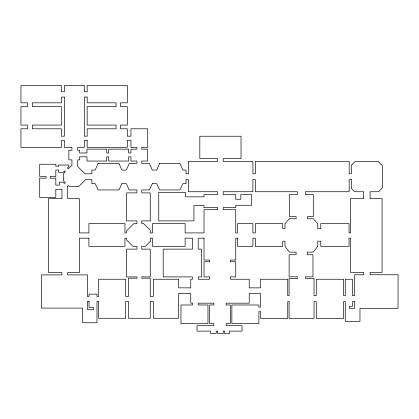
<?xml version="1.0" encoding="UTF-8"?>
<svg xmlns="http://www.w3.org/2000/svg" width="419" height="419" viewBox="0 0 419 419"><rect width="100%" height="100%" fill="white"/><g stroke="black" fill="none" stroke-linecap="round" stroke-linejoin="round"><path stroke-width="0.63" d="M98.104 163.441L95.202 170.067L91.887 170.067L91.887 173.78L84.957 173.78L77.709 166.532L77.709 159.88L79.631 159.88L79.631 156.8L86.958 156.8L86.958 161.053L106.725 161.053L106.725 156.8L108.636 156.8L108.636 161.053L128.612 161.053L128.612 156.8L130.953 156.8L130.953 161.053L136.95 161.053L136.95 163.441L129.22 163.441L126.318 170.067L121.898 170.067L118.996 163.441L98.104 163.441M159.613 163.441L156.711 170.067L152.291 170.067L149.389 163.441L141.779 163.441L141.779 161.053L147.53 161.053L147.53 149.148L141.779 149.148L141.779 147.347L147.724 147.347L147.724 128.79L130.953 128.79L130.953 136.185L127.339 136.185L127.339 128.79L120.536 128.79L120.536 125.082L127.339 125.082L127.339 106.625L120.536 106.625L120.536 102.823L127.339 102.823L127.339 85.507L87.168 85.507L87.168 91.766L84.334 91.766L84.334 85.507L64.426 85.507L64.426 91.766L61.452 91.766L61.452 85.507L20.95 85.507L20.95 102.823L27.445 102.823L27.445 106.625L20.95 106.625L20.95 125.082L27.445 125.082L27.445 128.79L20.95 128.79L20.95 147.347L61.452 147.347L61.452 140.433L64.426 140.433L64.426 147.347L71.942 147.347L71.942 150.264L68.868 150.264L68.868 159.88L71.942 159.88L71.942 165.217L68.318 168.847L67.469 167.998L68.847 166.621L68.847 165.028L58.707 165.028L58.707 166.223L55.821 166.223L55.821 164.232L39.711 164.232L39.711 176.467L46.074 176.467L46.074 178.159L39.711 178.159L39.711 197.349L55.821 197.349L55.821 189.294L61.986 189.294L61.986 198.653L48.442 198.653L48.442 272.596L61.986 272.596L61.986 274.895L41.355 274.895L41.355 308.096L82.506 308.096L82.506 322.756L96.988 322.756L96.988 301.329L98.58 301.329L98.58 318.272L125.69 318.272L125.69 301.329L128.424 301.329L128.424 318.272L150.238 318.272L150.238 301.329L153.328 301.329L153.328 318.272L178.583 318.272L178.583 293.415L190.755 293.415L190.755 303.178L192.494 303.178L192.494 304.985L180.961 304.985L180.961 323.547L207.976 323.547L207.976 304.985L198.208 304.985L198.208 303.178L213.816 303.178L213.816 304.985L209.62 304.985L209.62 323.547L213.816 323.547L213.816 325.694L196.988 325.694L196.988 331.099L210.553 331.099L210.553 333.493L216.256 333.493L216.256 331.099L217.686 331.099L217.686 333.493L223.191 333.493L223.191 331.099L224.589 331.099L224.589 333.493L229.528 333.493L229.528 331.099L242.03 331.099L242.03 325.694L226.16 325.694L226.16 323.547L230.35 323.547L230.35 304.985L226.16 304.985L226.16 303.178L249.216 303.178L249.216 293.415L260.529 293.415L260.529 307.153L258.905 307.153L258.905 304.985L231.869 304.985L231.869 323.547L258.905 323.547L258.905 311.521L260.529 311.521L260.529 318.424L287.743 318.424L287.743 301.591L289.089 301.591L289.089 318.424L314.025 318.424L314.025 301.591L316.303 301.591L316.303 318.424L343.622 318.424L343.622 301.591L345.277 301.591L345.277 321.321L359.968 321.321L359.968 308.384L398.05 308.384L398.05 274.754L370.108 274.754L370.108 272.434L382.076 272.434L382.076 198.658L370.108 198.658L370.108 191.745L378.514 191.745L382.458 187.796L382.458 165.835L378.011 161.388L355.192 161.388L351.431 165.149L351.431 173.78L349.184 173.78L349.184 161.388L255.344 161.388L255.344 173.78L252.914 173.78L252.914 161.388L223.191 161.388L223.191 158.565L241.035 158.565L241.035 136.227L199.826 136.227L199.826 158.565L217.686 158.565L217.686 161.388L188.419 161.388L188.419 173.78L186.036 173.78L186.036 170.067L182.846 170.067L179.945 163.441L159.613 163.441M121.898 183.669L118.996 189.943L98.104 189.943L95.202 183.669L91.887 183.669L91.887 179.615L85.691 179.615L78.892 186.413L69.145 186.413L68.266 185.528L67.37 186.424L67.658 186.712L67.658 198.653L79.401 198.653L79.401 232.917L88.901 232.917L88.901 223.636L124.935 223.636L124.935 232.917L126.559 232.917L126.559 230.885L133.808 223.636L136.95 223.636L136.95 220.897L126.559 220.897L126.559 192.897L136.95 192.897L136.95 189.943L129.22 189.943L126.318 183.669L121.898 183.669M152.291 183.669L149.389 189.943L141.779 189.943L141.779 192.897L150.238 192.897L150.238 220.897L141.779 220.897L141.779 223.636L143.623 223.636L150.238 230.246L150.238 232.917L152.453 232.917L152.453 223.636L185.13 223.636L185.13 232.917L204.022 232.917L204.022 209.699L217.686 209.699L217.686 207.594L204.022 207.594L204.022 205.567L193.924 205.567L193.924 220.897L158.754 220.897L158.754 192.342L185.507 192.342L185.507 196.851L204.022 196.851L204.022 194.605L217.686 194.605L217.686 191.745L188.419 191.745L188.419 179.615L186.036 179.615L186.036 183.669L182.846 183.669L179.945 189.943L159.613 189.943L156.711 183.669L152.291 183.669M317.733 246.304L313.297 252.128L307.42 252.128L307.42 254.757L312.956 254.757L312.956 276.859L305.299 276.859L305.299 278.405L314.025 278.405L314.025 295.636L316.303 295.636L316.303 279.243L343.622 279.243L343.622 295.636L345.277 295.636L345.277 279.243L352.416 279.243L352.416 295.636L354.589 295.636L354.589 274.754L363.634 274.754L363.634 272.434L350.567 272.434L350.567 238.175L349.032 238.175L349.032 246.304L320.765 246.304L320.765 241.208L317.733 241.208L317.733 246.304M289.471 218.76L284.972 223.636L284.972 228.669L282.746 228.669L282.746 223.636L255.344 223.636L255.344 232.917L252.914 232.917L252.914 223.636L237.578 223.636L237.578 232.917L235.74 232.917L235.74 209.699L223.191 209.699L223.191 207.594L235.74 207.594L235.74 205.268L251.636 205.268L251.636 194.605L240.815 194.605L240.815 199.255L235.74 199.255L235.74 194.605L223.191 194.605L223.191 191.745L252.914 191.745L252.914 179.615L255.344 179.615L255.344 191.745L297.354 191.745L297.354 194.605L289.471 194.605L289.471 216.539L296.092 216.539L296.092 218.76L289.471 218.76M64.516 170.957L63.08 172.387L58.707 172.387L58.707 170.004L55.821 170.004L55.821 176.467L50.154 176.467L50.154 178.159L55.821 178.159L55.821 185.119L59.304 185.119L59.304 182.134L63.08 182.134L64.474 183.527L65.369 182.632L63.604 180.872L63.604 173.555L65.359 171.8L64.516 170.957M150.238 241.464L145.393 246.304L141.779 246.304L141.779 249.122L150.238 249.122L150.238 276.901L141.779 276.901L141.779 278.185L150.238 278.185L150.238 296.516L153.328 296.516L153.328 279.243L178.583 279.243L178.583 287.853L190.755 287.853L190.755 279.243L192.494 279.243L192.494 276.901L163.185 276.901L163.185 249.122L192.494 249.122L192.494 238.175L185.13 238.175L185.13 246.304L152.453 246.304L152.453 238.175L150.238 238.175L150.238 241.464M64.426 97.077L61.452 97.077L61.452 102.823L32.336 102.823L32.336 106.625L61.452 106.625L61.452 125.082L32.336 125.082L32.336 128.79L61.452 128.79L61.452 136.185L64.426 136.185L64.426 97.077M87.168 97.077L84.334 97.077L84.334 136.185L87.168 136.185L87.168 128.79L116.073 128.79L116.073 125.082L87.168 125.082L87.168 106.625L116.073 106.625L116.073 102.823L87.168 102.823L87.168 97.077M87.168 140.433L84.334 140.433L84.334 147.347L77.709 147.347L77.709 150.264L79.631 150.264L79.631 152.977L86.958 152.977L86.958 149.148L106.725 149.148L106.725 152.977L108.636 152.977L108.636 149.148L128.612 149.148L128.612 152.977L130.953 152.977L130.953 149.148L136.95 149.148L136.95 147.347L130.953 147.347L130.953 140.433L127.339 140.433L127.339 147.347L87.168 147.347L87.168 140.433M351.431 179.615L349.184 179.615L349.184 191.745L305.299 191.745L305.299 194.605L313.297 194.605L313.297 216.539L307.42 216.539L307.42 218.76L313.297 218.76L317.733 223.636L317.733 228.669L320.765 228.669L320.765 223.636L349.032 223.636L349.032 232.917L350.567 232.917L350.567 198.658L363.634 198.658L363.634 191.745L354.579 191.745L351.431 188.592L351.431 179.615M88.901 238.175L79.401 238.175L79.401 272.596L67.658 272.596L67.658 274.895L87.451 274.895L87.451 296.516L89.043 296.516L89.043 294.143L96.988 294.143L96.988 296.516L98.601 296.516L98.58 279.243L125.69 279.243L125.69 296.516L128.424 296.516L128.424 278.185L136.95 278.185L136.95 276.901L126.559 276.901L126.559 249.122L136.95 249.122L136.95 246.304L132.933 246.304L126.559 239.925L126.559 238.175L124.935 238.175L124.935 246.304L88.901 246.304L88.901 238.175M204.022 238.175L198.208 238.175L198.208 249.122L201.534 249.122L201.534 276.901L198.208 276.901L198.208 279.243L209.62 279.243L209.62 276.901L204.022 276.901L204.022 261.77L209.62 261.77L209.62 260.047L204.022 260.047L204.022 238.175M237.578 238.175L235.74 238.175L235.74 260.047L230.35 260.047L230.35 261.77L235.74 261.77L235.74 276.901L230.35 276.901L230.35 279.243L249.216 279.243L249.216 287.853L260.529 287.853L260.529 279.243L287.743 279.243L287.743 295.636L289.089 295.636L289.089 278.405L297.354 278.405L297.354 276.859L289.131 276.859L289.131 254.757L296.092 254.757L296.092 252.128L289.471 252.128L284.972 246.304L284.972 241.208L282.746 241.208L282.746 246.304L255.344 246.304L255.344 238.175L252.914 238.175L252.914 246.304L237.578 246.304L237.578 238.175M89.043 301.329L87.451 301.329L87.451 309.51L93.631 309.51L93.631 307.567L89.043 307.567L89.043 301.329M354.589 301.591L352.416 301.591L352.416 306.42L349.367 306.42L349.367 308.384L354.589 308.384L354.589 301.591"/></g></svg>
